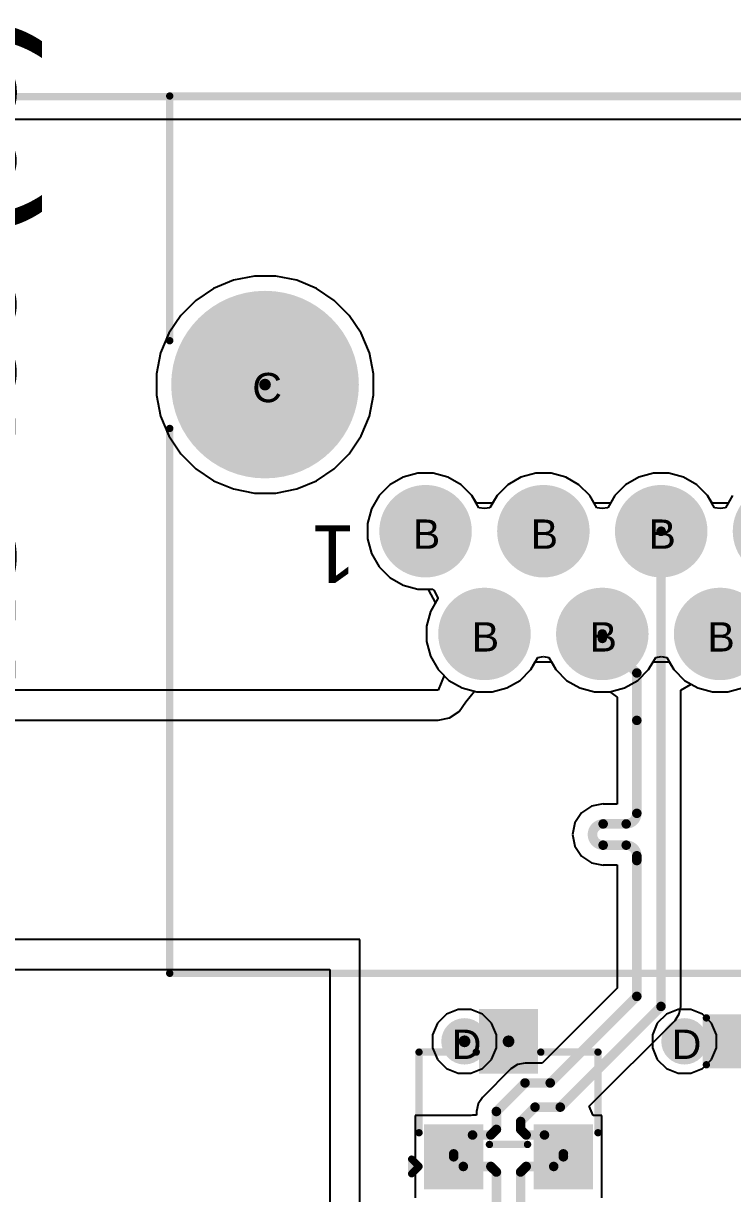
# Model space of a CAD drawing. Header units: inches. Extents: x 0 to 5032, y 0 to 5323.
# Drawn here: x 73.09 to 85.37, y 110.99 to 131.27 of the extents above; entities that cross this region are included whole.
import ezdxf

# ---------------------------------------------------------------- set-up
doc = ezdxf.new("R2010")
doc.units = ezdxf.units.IN
for name, color, linetype in [('Board Outline', 216, 'Continuous'), ('Bottom Layer', 5, 'Continuous'), ('Bottom Solder', 6, 'Continuous'), ('Drill Drawing', 1, 'Continuous'), ('Layer 1', 16, 'Continuous'), ('Layer 2', 76, 'Continuous'), ('Multi-Layer', 9, 'Continuous'), ('Pad Holes', 156, 'Continuous'), ('Top Layer', 1, 'Continuous'), ('Top Overlay', 2, 'Continuous'), ('Top Paste', 8, 'Continuous'), ('Top Solder', 216, 'Continuous'), ('Via Holes', 16, 'Continuous')]:
    doc.layers.add(name, color=color, linetype=linetype)
doc.styles.add('Arial', font='', dxfattribs={"height": 0.2})
doc.styles.add('Arial_Bold', font='', dxfattribs={"height": 0.2})
doc.styles.get('Arial').set_extended_font_data('Arial')
doc.styles.get('Arial_Bold').set_extended_font_data('Arial', bold=True)

# ---------------------------------------------------------------- blocks, each defined once
blk = doc.blocks.new('SOT_23_150')
at = {"layer": 'Top Layer'}
for points in [[(-0.41, 1.46), (0.41, 1.46), (0.41, 0.54), (-0.41, 0.54)], [(-1.36, -0.54), (-0.54, -0.54), (-0.54, -1.46), (-1.36, -1.46)], [(0.54, -0.54), (1.36, -0.54), (1.36, -1.46), (0.54, -1.46)]]:
    blk.add_hatch(color=1, dxfattribs=at).paths.add_polyline_path(points)
at = {"layer": 'Top Paste'}
for points in [[(-0.41, 1.46), (0.41, 1.46), (0.41, 0.54), (-0.41, 0.54)], [(-1.36, -0.54), (-0.54, -0.54), (-0.54, -1.46), (-1.36, -1.46)], [(0.54, -0.54), (1.36, -0.54), (1.36, -1.46), (0.54, -1.46)]]:
    blk.add_hatch(color=8, dxfattribs=at).paths.add_polyline_path(points)
at = {"layer": 'Top Solder'}
for points in [[(-0.512, 1.562), (0.512, 1.562), (0.512, 0.438), (-0.512, 0.438)], [(-1.462, -0.438), (-0.438, -0.438), (-0.438, -1.562), (-1.462, -1.562)], [(0.438, -0.438), (1.462, -0.438), (1.462, -1.562), (0.438, -1.562)]]:
    blk.add_hatch(color=216, dxfattribs=at).paths.add_polyline_path(points)
at = {"layer": 'Top Overlay'}
for points in [[(-1.549, 0.813, 0.127, 0.127, 0), (-0.559, 0.813, 0.127, 0.127, 0)], [(-1.549, -0.584, 0.127, 0.127, 0), (-1.549, 0.813, 0.127, 0.127, 0)], [(0.559, 0.813, 0.127, 0.127, 0), (1.549, 0.813, 0.127, 0.127, 0)], [(1.549, -0.584, 0.127, 0.127, 0), (1.549, 0.813, 0.127, 0.127, 0)], [(-0.33, -0.787, 0.127, 0.127, 0), (0.33, -0.787, 0.127, 0.127, 0)], [(-1.676, -1.295, 0.127, 0.127, 0), (-1.676, -1.041, 0.127, 0.127, 0)], [(-1.676, -1.041, 0.127, 0.127, 0), (-1.549, -1.168, 0.127, 0.127, 0)], [(-1.676, -1.295, 0.127, 0.127, 0), (-1.549, -1.168, 0.127, 0.127, 0)]]:
    blk.add_lwpolyline(points, format="xyseb", dxfattribs=at)
for points in [[(-1.581, 0.813, 0.0635, 0.0635, 1), (-1.518, 0.813, 0.0635, 0.0635, 1)], [(-1.581, 0.813, 0.0635, 0.0635, 1), (-1.518, 0.813, 0.0635, 0.0635, 1)], [(-0.591, 0.813, 0.0635, 0.0635, 1), (-0.527, 0.813, 0.0635, 0.0635, 1)], [(0.527, 0.813, 0.0635, 0.0635, 1), (0.591, 0.813, 0.0635, 0.0635, 1)], [(1.518, 0.813, 0.0635, 0.0635, 1), (1.581, 0.813, 0.0635, 0.0635, 1)], [(1.518, 0.813, 0.0635, 0.0635, 1), (1.581, 0.813, 0.0635, 0.0635, 1)], [(-1.581, -0.584, 0.0635, 0.0635, 1), (-1.518, -0.584, 0.0635, 0.0635, 1)], [(1.518, -0.584, 0.0635, 0.0635, 1), (1.581, -0.584, 0.0635, 0.0635, 1)], [(-0.362, -0.787, 0.0635, 0.0635, 1), (-0.298, -0.787, 0.0635, 0.0635, 1)], [(0.298, -0.787, 0.0635, 0.0635, 1), (0.362, -0.787, 0.0635, 0.0635, 1)], [(-1.708, -1.041, 0.0635, 0.0635, 1), (-1.645, -1.041, 0.0635, 0.0635, 1)], [(-1.708, -1.041, 0.0635, 0.0635, 1), (-1.645, -1.041, 0.0635, 0.0635, 1)], [(-1.581, -1.168, 0.0635, 0.0635, 1), (-1.518, -1.168, 0.0635, 0.0635, 1)], [(-1.581, -1.168, 0.0635, 0.0635, 1), (-1.518, -1.168, 0.0635, 0.0635, 1)], [(-1.708, -1.295, 0.0635, 0.0635, 1), (-1.645, -1.295, 0.0635, 0.0635, 1)], [(-1.708, -1.295, 0.0635, 0.0635, 1), (-1.645, -1.295, 0.0635, 0.0635, 1)]]:
    blk.add_lwpolyline(points, format="xyseb", close=True, dxfattribs=at)
blk = doc.blocks.new('X12ADIWA3DY1027_156')
at = {"layer": 'Bottom Layer'}
h = blk.add_hatch(color=5, dxfattribs=at)
edge = h.paths.add_edge_path()
edge.add_arc((-3.57, 2.16), 0.75, 0, 360)
h = blk.add_hatch(color=5, dxfattribs=at)
edge = h.paths.add_edge_path()
edge.add_arc((-1.53, 2.16), 0.75, 0, 360)
h = blk.add_hatch(color=5, dxfattribs=at)
edge = h.paths.add_edge_path()
edge.add_arc((0.51, 2.16), 0.75, 0, 360)
h = blk.add_hatch(color=5, dxfattribs=at)
edge = h.paths.add_edge_path()
edge.add_arc((2.55, 2.16), 0.75, 0, 360)
h = blk.add_hatch(color=5, dxfattribs=at)
edge = h.paths.add_edge_path()
edge.add_arc((-2.55, 0.38), 0.75, 0, 360)
h = blk.add_hatch(color=5, dxfattribs=at)
edge = h.paths.add_edge_path()
edge.add_arc((-0.51, 0.38), 0.75, 0, 360)
h = blk.add_hatch(color=5, dxfattribs=at)
edge = h.paths.add_edge_path()
edge.add_arc((1.53, 0.38), 0.75, 0, 360)
h = blk.add_hatch(color=5, dxfattribs=at)
edge = h.paths.add_edge_path()
edge.add_arc((3.57, 0.38), 0.75, 0, 360)
at = {"layer": 'Bottom Solder'}
h = blk.add_hatch(color=6, dxfattribs=at)
edge = h.paths.add_edge_path()
edge.add_arc((-3.57, 2.16), 0.801, 0, 360)
h = blk.add_hatch(color=6, dxfattribs=at)
edge = h.paths.add_edge_path()
edge.add_arc((-1.53, 2.16), 0.801, 0, 360)
h = blk.add_hatch(color=6, dxfattribs=at)
edge = h.paths.add_edge_path()
edge.add_arc((0.51, 2.16), 0.801, 0, 360)
h = blk.add_hatch(color=6, dxfattribs=at)
edge = h.paths.add_edge_path()
edge.add_arc((2.55, 2.16), 0.801, 0, 360)
h = blk.add_hatch(color=6, dxfattribs=at)
edge = h.paths.add_edge_path()
edge.add_arc((-2.55, 0.38), 0.801, 0, 360)
h = blk.add_hatch(color=6, dxfattribs=at)
edge = h.paths.add_edge_path()
edge.add_arc((-0.51, 0.38), 0.801, 0, 360)
h = blk.add_hatch(color=6, dxfattribs=at)
edge = h.paths.add_edge_path()
edge.add_arc((1.53, 0.38), 0.801, 0, 360)
h = blk.add_hatch(color=6, dxfattribs=at)
edge = h.paths.add_edge_path()
edge.add_arc((3.57, 0.38), 0.801, 0, 360)
h = blk.add_hatch(color=6, dxfattribs=at)
edge = h.paths.add_edge_path()
edge.add_arc((-6.35, -2.16), 0.102, 0, 360)
h = blk.add_hatch(color=6, dxfattribs=at)
edge = h.paths.add_edge_path()
edge.add_arc((6.35, -2.16), 0.102, 0, 360)
at = {"layer": 'Layer 1'}
h = blk.add_hatch(color=16, dxfattribs=at)
edge = h.paths.add_edge_path()
edge.add_arc((-3.57, 2.16), 0.75, 0, 360)
h = blk.add_hatch(color=16, dxfattribs=at)
edge = h.paths.add_edge_path()
edge.add_arc((-1.53, 2.16), 0.75, 0, 360)
h = blk.add_hatch(color=16, dxfattribs=at)
edge = h.paths.add_edge_path()
edge.add_arc((0.51, 2.16), 0.75, 0, 360)
h = blk.add_hatch(color=16, dxfattribs=at)
edge = h.paths.add_edge_path()
edge.add_arc((2.55, 2.16), 0.75, 0, 360)
h = blk.add_hatch(color=16, dxfattribs=at)
edge = h.paths.add_edge_path()
edge.add_arc((-2.55, 0.38), 0.75, 0, 360)
h = blk.add_hatch(color=16, dxfattribs=at)
edge = h.paths.add_edge_path()
edge.add_arc((-0.51, 0.38), 0.75, 0, 360)
h = blk.add_hatch(color=16, dxfattribs=at)
edge = h.paths.add_edge_path()
edge.add_arc((1.53, 0.38), 0.75, 0, 360)
h = blk.add_hatch(color=16, dxfattribs=at)
edge = h.paths.add_edge_path()
edge.add_arc((3.57, 0.38), 0.75, 0, 360)
at = {"layer": 'Layer 2'}
h = blk.add_hatch(color=76, dxfattribs=at)
edge = h.paths.add_edge_path()
edge.add_arc((-3.57, 2.16), 0.75, 0, 360)
h = blk.add_hatch(color=76, dxfattribs=at)
edge = h.paths.add_edge_path()
edge.add_arc((-1.53, 2.16), 0.75, 0, 360)
h = blk.add_hatch(color=76, dxfattribs=at)
edge = h.paths.add_edge_path()
edge.add_arc((0.51, 2.16), 0.75, 0, 360)
h = blk.add_hatch(color=76, dxfattribs=at)
edge = h.paths.add_edge_path()
edge.add_arc((2.55, 2.16), 0.75, 0, 360)
h = blk.add_hatch(color=76, dxfattribs=at)
edge = h.paths.add_edge_path()
edge.add_arc((-2.55, 0.38), 0.75, 0, 360)
h = blk.add_hatch(color=76, dxfattribs=at)
edge = h.paths.add_edge_path()
edge.add_arc((-0.51, 0.38), 0.75, 0, 360)
h = blk.add_hatch(color=76, dxfattribs=at)
edge = h.paths.add_edge_path()
edge.add_arc((1.53, 0.38), 0.75, 0, 360)
h = blk.add_hatch(color=76, dxfattribs=at)
edge = h.paths.add_edge_path()
edge.add_arc((3.57, 0.38), 0.75, 0, 360)
at = {"layer": 'Multi-Layer'}
h = blk.add_hatch(color=9, dxfattribs=at)
edge = h.paths.add_edge_path()
edge.add_arc((-3.57, 2.16), 0.75, 0, 360)
h = blk.add_hatch(color=9, dxfattribs=at)
edge = h.paths.add_edge_path()
edge.add_arc((-1.53, 2.16), 0.75, 0, 360)
h = blk.add_hatch(color=9, dxfattribs=at)
edge = h.paths.add_edge_path()
edge.add_arc((0.51, 2.16), 0.75, 0, 360)
h = blk.add_hatch(color=9, dxfattribs=at)
edge = h.paths.add_edge_path()
edge.add_arc((2.55, 2.16), 0.75, 0, 360)
h = blk.add_hatch(color=9, dxfattribs=at)
edge = h.paths.add_edge_path()
edge.add_arc((-2.55, 0.38), 0.75, 0, 360)
h = blk.add_hatch(color=9, dxfattribs=at)
edge = h.paths.add_edge_path()
edge.add_arc((-0.51, 0.38), 0.75, 0, 360)
h = blk.add_hatch(color=9, dxfattribs=at)
edge = h.paths.add_edge_path()
edge.add_arc((1.53, 0.38), 0.75, 0, 360)
h = blk.add_hatch(color=9, dxfattribs=at)
edge = h.paths.add_edge_path()
edge.add_arc((3.57, 0.38), 0.75, 0, 360)
at = {"layer": 'Pad Holes'}
h = blk.add_hatch(color=7, dxfattribs=at)
edge = h.paths.add_edge_path()
edge.add_arc((-3.57, 2.16), 0.45, 0, 360)
h = blk.add_hatch(color=7, dxfattribs=at)
edge = h.paths.add_edge_path()
edge.add_arc((-1.53, 2.16), 0.45, 0, 360)
h = blk.add_hatch(color=7, dxfattribs=at)
edge = h.paths.add_edge_path()
edge.add_arc((0.51, 2.16), 0.45, 0, 360)
h = blk.add_hatch(color=7, dxfattribs=at)
edge = h.paths.add_edge_path()
edge.add_arc((2.55, 2.16), 0.45, 0, 360)
h = blk.add_hatch(color=7, dxfattribs=at)
edge = h.paths.add_edge_path()
edge.add_arc((-2.55, 0.38), 0.45, 0, 360)
h = blk.add_hatch(color=7, dxfattribs=at)
edge = h.paths.add_edge_path()
edge.add_arc((-0.51, 0.38), 0.45, 0, 360)
h = blk.add_hatch(color=7, dxfattribs=at)
edge = h.paths.add_edge_path()
edge.add_arc((1.53, 0.38), 0.45, 0, 360)
h = blk.add_hatch(color=7, dxfattribs=at)
edge = h.paths.add_edge_path()
edge.add_arc((3.57, 0.38), 0.45, 0, 360)
h = blk.add_hatch(color=7, dxfattribs=at)
edge = h.paths.add_edge_path()
edge.add_arc((-6.35, -2.16), 1.625, 0, 360)
h = blk.add_hatch(color=7, dxfattribs=at)
edge = h.paths.add_edge_path()
edge.add_arc((6.35, -2.16), 1.625, 0, 360)
at = {"layer": 'Top Layer'}
h = blk.add_hatch(color=1, dxfattribs=at)
edge = h.paths.add_edge_path()
edge.add_arc((-3.57, 2.16), 0.75, 0, 360)
h = blk.add_hatch(color=1, dxfattribs=at)
edge = h.paths.add_edge_path()
edge.add_arc((-1.53, 2.16), 0.75, 0, 360)
h = blk.add_hatch(color=1, dxfattribs=at)
edge = h.paths.add_edge_path()
edge.add_arc((0.51, 2.16), 0.75, 0, 360)
h = blk.add_hatch(color=1, dxfattribs=at)
edge = h.paths.add_edge_path()
edge.add_arc((2.55, 2.16), 0.75, 0, 360)
h = blk.add_hatch(color=1, dxfattribs=at)
edge = h.paths.add_edge_path()
edge.add_arc((-2.55, 0.38), 0.75, 0, 360)
h = blk.add_hatch(color=1, dxfattribs=at)
edge = h.paths.add_edge_path()
edge.add_arc((-0.51, 0.38), 0.75, 0, 360)
h = blk.add_hatch(color=1, dxfattribs=at)
edge = h.paths.add_edge_path()
edge.add_arc((1.53, 0.38), 0.75, 0, 360)
h = blk.add_hatch(color=1, dxfattribs=at)
edge = h.paths.add_edge_path()
edge.add_arc((3.57, 0.38), 0.75, 0, 360)
at = {"layer": 'Top Solder'}
h = blk.add_hatch(color=216, dxfattribs=at)
edge = h.paths.add_edge_path()
edge.add_arc((-3.57, 2.16), 0.801, 0, 360)
h = blk.add_hatch(color=216, dxfattribs=at)
edge = h.paths.add_edge_path()
edge.add_arc((-1.53, 2.16), 0.801, 0, 360)
h = blk.add_hatch(color=216, dxfattribs=at)
edge = h.paths.add_edge_path()
edge.add_arc((0.51, 2.16), 0.801, 0, 360)
h = blk.add_hatch(color=216, dxfattribs=at)
edge = h.paths.add_edge_path()
edge.add_arc((2.55, 2.16), 0.801, 0, 360)
h = blk.add_hatch(color=216, dxfattribs=at)
edge = h.paths.add_edge_path()
edge.add_arc((-2.55, 0.38), 0.801, 0, 360)
h = blk.add_hatch(color=216, dxfattribs=at)
edge = h.paths.add_edge_path()
edge.add_arc((-0.51, 0.38), 0.801, 0, 360)
h = blk.add_hatch(color=216, dxfattribs=at)
edge = h.paths.add_edge_path()
edge.add_arc((1.53, 0.38), 0.801, 0, 360)
h = blk.add_hatch(color=216, dxfattribs=at)
edge = h.paths.add_edge_path()
edge.add_arc((3.57, 0.38), 0.801, 0, 360)
h = blk.add_hatch(color=216, dxfattribs=at)
edge = h.paths.add_edge_path()
edge.add_arc((-6.35, -2.16), 0.102, 0, 360)
h = blk.add_hatch(color=216, dxfattribs=at)
edge = h.paths.add_edge_path()
edge.add_arc((6.35, -2.16), 0.102, 0, 360)
at = {"layer": 'Top Overlay'}
for points in [[(8, 8.04, 0.127, 0.127, 0), (-8, 8.04, 0.127, 0.127, 0)], [(-8.001, 8.04, 0.127, 0.127, 0), (-8.001, -1.402, 0.127, 0.127, 0)], [(8, 8.04, 0.127, 0.127, 0), (8, -1.4, 0.127, 0.127, 0)], [(-8.001, -2.918, 0.127, 0.127, 0), (-8.001, -7.16, 0.127, 0.127, 0)], [(8, -2.92, 0.127, 0.127, 0), (8, -7.16, 0.127, 0.127, 0)], [(8, -7.16, 0.127, 0.127, 0), (-8.001, -7.16, 0.127, 0.127, 0)]]:
    blk.add_lwpolyline(points, format="xyseb", dxfattribs=at)
for points in [[(-8.032, 8.04, 0.0635, 0.0635, 1), (-7.968, 8.04, 0.0635, 0.0635, 1)], [(-8.033, 8.04, 0.0635, 0.0635, 1), (-7.969, 8.04, 0.0635, 0.0635, 1)], [(7.968, 8.04, 0.0635, 0.0635, 1), (8.032, 8.04, 0.0635, 0.0635, 1)], [(7.968, 8.04, 0.0635, 0.0635, 1), (8.032, 8.04, 0.0635, 0.0635, 1)], [(-8.033, -1.402, 0.0635, 0.0635, 1), (-7.969, -1.402, 0.0635, 0.0635, 1)], [(7.968, -1.4, 0.0635, 0.0635, 1), (8.032, -1.4, 0.0635, 0.0635, 1)], [(-8.033, -2.918, 0.0635, 0.0635, 1), (-7.969, -2.918, 0.0635, 0.0635, 1)], [(7.968, -2.92, 0.0635, 0.0635, 1), (8.032, -2.92, 0.0635, 0.0635, 1)], [(-8.033, -7.16, 0.0635, 0.0635, 1), (-7.969, -7.16, 0.0635, 0.0635, 1)], [(-8.033, -7.16, 0.0635, 0.0635, 1), (-7.969, -7.16, 0.0635, 0.0635, 1)], [(7.968, -7.16, 0.0635, 0.0635, 1), (8.032, -7.16, 0.0635, 0.0635, 1)], [(7.968, -7.16, 0.0635, 0.0635, 1), (8.032, -7.16, 0.0635, 0.0635, 1)]]:
    blk.add_lwpolyline(points, format="xyseb", close=True, dxfattribs=at)
at = {"layer": 'Top Overlay', "style": 'Arial'}
blk.add_text('1', height=1, dxfattribs=at).set_placement((4.772, 0.276))
blk = doc.blocks.new('R___0402_172')
at = {"layer": 'Top Layer'}
for points in [[(-0.699, -0.318), (-0.699, 0.318), (-0.241, 0.318), (-0.241, -0.318)], [(0.241, -0.318), (0.241, 0.318), (0.699, 0.318), (0.699, -0.318)]]:
    blk.add_hatch(color=1, dxfattribs=at).paths.add_polyline_path(points)
at = {"layer": 'Top Paste'}
for points in [[(-0.699, -0.318), (-0.699, 0.318), (-0.241, 0.318), (-0.241, -0.318)], [(0.241, -0.318), (0.241, 0.318), (0.699, 0.318), (0.699, -0.318)]]:
    blk.add_hatch(color=8, dxfattribs=at).paths.add_polyline_path(points)
at = {"layer": 'Top Solder'}
for points in [[(-0.754, -0.373), (-0.754, 0.373), (-0.186, 0.373), (-0.186, -0.373)], [(0.186, -0.373), (0.186, 0.373), (0.754, 0.373), (0.754, -0.373)]]:
    blk.add_hatch(color=216, dxfattribs=at).paths.add_polyline_path(points)
at = {"layer": 'Top Overlay'}
for points in [[(-0.787, 0.406, 0.127, 0.127, 0), (0.787, 0.406, 0.127, 0.127, 0)], [(-0.787, -0.406, 0.127, 0.127, 0), (-0.787, 0.406, 0.127, 0.127, 0)], [(0.787, -0.406, 0.127, 0.127, 0), (0.787, 0.406, 0.127, 0.127, 0)], [(-0.787, -0.406, 0.127, 0.127, 0), (0.787, -0.406, 0.127, 0.127, 0)], [(-0.813, -0.432, 0.00323, 0.00323, 0), (0.813, -0.432, 0.00323, 0.00323, 0)]]:
    blk.add_lwpolyline(points, format="xyseb", dxfattribs=at)
for points in [[(-0.819, 0.406, 0.0635, 0.0635, 1), (-0.756, 0.406, 0.0635, 0.0635, 1)], [(-0.819, 0.406, 0.0635, 0.0635, 1), (-0.756, 0.406, 0.0635, 0.0635, 1)], [(0.756, 0.406, 0.0635, 0.0635, 1), (0.819, 0.406, 0.0635, 0.0635, 1)], [(0.756, 0.406, 0.0635, 0.0635, 1), (0.819, 0.406, 0.0635, 0.0635, 1)], [(-0.819, -0.406, 0.0635, 0.0635, 1), (-0.756, -0.406, 0.0635, 0.0635, 1)], [(-0.819, -0.406, 0.0635, 0.0635, 1), (-0.756, -0.406, 0.0635, 0.0635, 1)], [(0.756, -0.406, 0.0635, 0.0635, 1), (0.819, -0.406, 0.0635, 0.0635, 1)], [(0.756, -0.406, 0.0635, 0.0635, 1), (0.819, -0.406, 0.0635, 0.0635, 1)], [(-0.814, -0.432, 0.00161, 0.00161, 1), (-0.812, -0.432, 0.00161, 0.00161, 1)], [(0.812, -0.432, 0.00161, 0.00161, 1), (0.814, -0.432, 0.00161, 0.00161, 1)]]:
    blk.add_lwpolyline(points, format="xyseb", close=True, dxfattribs=at)

msp = doc.modelspace()

# ---------------------------------------------------------------- hatches: boundary and pattern name
at = {"layer": 'Bottom Layer'}
h = msp.add_hatch(color=5, dxfattribs=at)
edge = h.paths.add_edge_path()
edge.add_arc((80.729, 113.631), 0.3, 0, 360)
h = msp.add_hatch(color=5, dxfattribs=at)
edge = h.paths.add_edge_path()
edge.add_arc((84.538, 113.631), 0.3, 0, 360)
at = {"layer": 'Bottom Solder'}
h = msp.add_hatch(color=6, dxfattribs=at)
edge = h.paths.add_edge_path()
edge.add_arc((80.729, 113.631), 0.402, 0, 360)
h = msp.add_hatch(color=6, dxfattribs=at)
edge = h.paths.add_edge_path()
edge.add_arc((84.538, 113.631), 0.402, 0, 360)
at = {"layer": 'Layer 1'}
h = msp.add_hatch(color=16, dxfattribs=at)
edge = h.paths.add_edge_path()
edge.add_arc((80.729, 113.631), 0.3, 0, 360)
h = msp.add_hatch(color=16, dxfattribs=at)
edge = h.paths.add_edge_path()
edge.add_arc((84.538, 113.631), 0.3, 0, 360)
at = {"layer": 'Layer 2'}
h = msp.add_hatch(color=76, dxfattribs=at)
edge = h.paths.add_edge_path()
edge.add_arc((80.729, 113.631), 0.3, 0, 360)
h = msp.add_hatch(color=76, dxfattribs=at)
edge = h.paths.add_edge_path()
edge.add_arc((84.538, 113.631), 0.3, 0, 360)
at = {"layer": 'Top Layer'}
h = msp.add_hatch(color=1, dxfattribs=at)
edge = h.paths.add_edge_path()
edge.add_arc((80.729, 113.631), 0.3, 0, 360)
h = msp.add_hatch(color=1, dxfattribs=at)
edge = h.paths.add_edge_path()
edge.add_arc((84.538, 113.631), 0.3, 0, 360)
at = {"layer": 'Top Solder'}
h = msp.add_hatch(color=216, dxfattribs=at)
edge = h.paths.add_edge_path()
edge.add_arc((80.729, 113.631), 0.402, 0, 360)
h = msp.add_hatch(color=216, dxfattribs=at)
edge = h.paths.add_edge_path()
edge.add_arc((84.538, 113.631), 0.402, 0, 360)
at = {"layer": 'Via Holes'}
h = msp.add_hatch(color=7, dxfattribs=at)
edge = h.paths.add_edge_path()
edge.add_arc((80.729, 113.631), 0.15, 0, 360)
h = msp.add_hatch(color=7, dxfattribs=at)
edge = h.paths.add_edge_path()
edge.add_arc((84.538, 113.631), 0.15, 0, 360)

# ---------------------------------------------------------------- linework, layer by layer
at = {"layer": 'Board Outline'}
msp.add_lwpolyline([(0, 130, 0.127, 0.127, 0), (200, 130, 0.127, 0.127, 0)], format="xyseb", dxfattribs=at)
at = {"layer": 'Bottom Layer'}
for p, q in [((4.474, 129.612), (122.778, 129.612)), ((76.727, 126.817), (76.385, 126.675)), ((77.09, 126.889), (76.727, 126.817)), ((77.46, 126.889), (77.09, 126.889)), ((77.823, 126.817), (77.46, 126.889)), ((78.165, 126.675), (77.823, 126.817)), ((76.385, 126.675), (76.077, 126.469)), ((78.473, 126.469), (78.165, 126.675)), ((76.077, 126.469), (75.815, 126.208)), ((78.734, 126.208), (78.473, 126.469)), ((75.815, 126.208), (75.61, 125.9)), ((78.94, 125.9), (78.734, 126.208)), ((75.61, 125.9), (75.468, 125.558)), ((79.082, 125.558), (78.94, 125.9)), ((75.468, 125.558), (75.396, 125.195)), ((79.154, 125.195), (79.082, 125.558)), ((75.396, 125.195), (75.396, 124.825)), ((79.154, 124.825), (79.154, 125.195)), ((75.396, 124.825), (75.468, 124.462)), ((79.082, 124.462), (79.154, 124.825)), ((75.468, 124.462), (75.61, 124.12)), ((78.94, 124.12), (79.082, 124.462)), ((75.61, 124.12), (75.815, 123.812)), ((78.734, 123.812), (78.94, 124.12)), ((75.815, 123.812), (76.077, 123.55)), ((78.473, 123.55), (78.734, 123.812)), ((76.077, 123.55), (76.385, 123.345)), ((78.165, 123.345), (78.473, 123.55)), ((76.385, 123.345), (76.727, 123.203)), ((77.823, 123.203), (78.165, 123.345)), ((79.667, 123.405), (79.438, 123.273)), ((79.923, 123.474), (79.667, 123.405)), ((80.187, 123.474), (79.923, 123.474)), ((80.442, 123.405), (80.187, 123.474)), ((80.671, 123.273), (80.442, 123.405)), ((81.707, 123.405), (81.478, 123.273)), ((81.963, 123.474), (81.707, 123.405)), ((82.227, 123.474), (81.963, 123.474)), ((82.482, 123.405), (82.227, 123.474)), ((82.711, 123.273), (82.482, 123.405)), ((83.747, 123.405), (83.518, 123.273)), ((84.003, 123.474), (83.747, 123.405)), ((84.267, 123.474), (84.003, 123.474)), ((84.522, 123.405), (84.267, 123.474)), ((84.751, 123.273), (84.522, 123.405)), ((76.727, 123.203), (77.09, 123.131)), ((77.09, 123.131), (77.46, 123.131)), ((77.46, 123.131), (77.823, 123.203)), ((79.252, 123.086), (79.119, 122.857)), ((79.438, 123.273), (79.252, 123.086)), ((80.858, 123.086), (80.671, 123.273)), ((80.98, 122.875), (80.858, 123.086)), ((81.292, 123.086), (81.17, 122.875)), ((81.478, 123.273), (81.292, 123.086)), ((82.898, 123.086), (82.711, 123.273)), ((83.02, 122.875), (82.898, 123.086)), ((83.331, 123.086), (83.21, 122.875)), ((83.518, 123.273), (83.331, 123.086)), ((84.938, 123.086), (84.751, 123.273)), ((85.06, 122.875), (84.938, 123.086)), ((85.371, 123.086), (85.25, 122.875)), ((81.075, 122.861), (80.98, 122.875)), ((81.17, 122.875), (81.075, 122.861)), ((83.115, 122.861), (83.02, 122.875)), ((83.21, 122.875), (83.115, 122.861)), ((85.155, 122.861), (85.06, 122.875)), ((85.25, 122.875), (85.155, 122.861)), ((79.119, 122.857), (79.051, 122.602)), ((79.051, 122.602), (79.051, 122.338)), ((79.051, 122.338), (79.119, 122.082)), ((79.119, 122.082), (79.252, 121.853)), ((79.252, 121.853), (79.438, 121.666)), ((79.438, 121.666), (79.667, 121.534)), ((79.667, 121.534), (79.923, 121.466)), ((79.923, 121.466), (80.18, 121.466)), ((80.18, 121.466), (80.197, 121.446)), ((80.27, 121.304), (80.139, 121.077)), ((80.197, 121.446), (80.267, 121.315)), ((80.267, 121.315), (80.27, 121.304)), ((80.139, 121.077), (80.071, 120.822)), ((80.071, 120.822), (80.071, 120.558)), ((80.071, 120.558), (80.139, 120.302)), ((80.139, 120.302), (80.272, 120.073)), ((81.878, 120.073), (82, 120.284)), ((82, 120.284), (82.095, 120.298)), ((82.095, 120.298), (82.19, 120.284)), ((82.19, 120.284), (82.311, 120.073)), ((83.918, 120.073), (84.04, 120.284)), ((84.04, 120.284), (84.135, 120.298)), ((84.135, 120.298), (84.23, 120.284)), ((84.23, 120.284), (84.351, 120.073)), ((80.272, 120.073), (80.458, 119.886)), ((81.691, 119.886), (81.878, 120.073)), ((82.311, 120.073), (82.498, 119.886)), ((83.731, 119.886), (83.918, 120.073)), ((84.351, 120.073), (84.538, 119.886)), ((80.458, 119.886), (80.687, 119.754)), ((81.462, 119.754), (81.691, 119.886)), ((82.498, 119.886), (82.727, 119.754)), ((83.502, 119.754), (83.731, 119.886)), ((84.538, 119.886), (84.767, 119.754)), ((80.687, 119.754), (80.943, 119.686)), ((80.943, 119.686), (81.207, 119.686)), ((81.207, 119.686), (81.462, 119.754)), ((82.727, 119.754), (82.983, 119.686)), ((82.983, 119.686), (83.247, 119.686)), ((83.247, 119.686), (83.502, 119.754)), ((84.767, 119.754), (85.023, 119.686)), ((85.023, 119.686), (85.287, 119.686)), ((85.287, 119.686), (85.542, 119.754))]:
    msp.add_line(p, q, dxfattribs=at)
at = {"layer": 'Layer 1'}
for p, q in [((0.388, 129.612), (199.612, 129.612)), ((76.727, 126.817), (76.385, 126.675)), ((77.09, 126.889), (76.727, 126.817)), ((77.46, 126.889), (77.09, 126.889)), ((77.823, 126.817), (77.46, 126.889)), ((78.165, 126.675), (77.823, 126.817)), ((76.385, 126.675), (76.077, 126.469)), ((78.473, 126.469), (78.165, 126.675)), ((76.077, 126.469), (75.815, 126.208)), ((78.734, 126.208), (78.473, 126.469)), ((75.815, 126.208), (75.61, 125.9)), ((78.94, 125.9), (78.734, 126.208)), ((75.61, 125.9), (75.468, 125.558)), ((79.082, 125.558), (78.94, 125.9)), ((75.468, 125.558), (75.396, 125.195)), ((79.154, 125.195), (79.082, 125.558)), ((75.396, 125.195), (75.396, 124.825)), ((79.154, 124.825), (79.154, 125.195)), ((75.396, 124.825), (75.468, 124.462)), ((79.082, 124.462), (79.154, 124.825)), ((75.468, 124.462), (75.61, 124.12)), ((78.94, 124.12), (79.082, 124.462)), ((75.61, 124.12), (75.815, 123.812)), ((78.734, 123.812), (78.94, 124.12)), ((75.815, 123.812), (76.077, 123.55)), ((78.473, 123.55), (78.734, 123.812)), ((76.077, 123.55), (76.385, 123.345)), ((78.165, 123.345), (78.473, 123.55)), ((76.385, 123.345), (76.727, 123.203)), ((77.823, 123.203), (78.165, 123.345)), ((79.667, 123.405), (79.438, 123.273)), ((79.923, 123.474), (79.667, 123.405)), ((80.187, 123.474), (79.923, 123.474)), ((80.442, 123.405), (80.187, 123.474)), ((80.671, 123.273), (80.442, 123.405)), ((81.707, 123.405), (81.478, 123.273)), ((81.963, 123.474), (81.707, 123.405)), ((82.227, 123.474), (81.963, 123.474)), ((82.482, 123.405), (82.227, 123.474)), ((82.711, 123.273), (82.482, 123.405)), ((83.747, 123.405), (83.518, 123.273)), ((84.003, 123.474), (83.747, 123.405)), ((84.267, 123.474), (84.003, 123.474)), ((84.522, 123.405), (84.267, 123.474)), ((84.751, 123.273), (84.522, 123.405)), ((76.727, 123.203), (77.09, 123.131)), ((77.09, 123.131), (77.46, 123.131)), ((77.46, 123.131), (77.823, 123.203)), ((79.252, 123.086), (79.119, 122.857)), ((79.438, 123.273), (79.252, 123.086)), ((80.858, 123.086), (80.671, 123.273)), ((80.935, 122.953), (80.858, 123.086)), ((81.292, 123.086), (81.215, 122.953)), ((81.478, 123.273), (81.292, 123.086)), ((82.898, 123.086), (82.711, 123.273)), ((82.975, 122.953), (82.898, 123.086)), ((83.331, 123.086), (83.255, 122.953)), ((83.518, 123.273), (83.331, 123.086)), ((84.938, 123.086), (84.751, 123.273)), ((85.015, 122.953), (84.938, 123.086)), ((85.371, 123.086), (85.295, 122.953)), ((81.215, 122.953), (80.935, 122.953)), ((83.255, 122.953), (82.975, 122.953)), ((85.295, 122.953), (85.015, 122.953)), ((79.119, 122.857), (79.051, 122.602)), ((79.051, 122.602), (79.051, 122.338)), ((79.051, 122.338), (79.119, 122.082)), ((79.119, 122.082), (79.252, 121.853)), ((79.252, 121.853), (79.438, 121.666)), ((79.438, 121.666), (79.667, 121.534)), ((79.667, 121.534), (79.923, 121.466)), ((79.923, 121.466), (80.084, 121.466)), ((80.084, 121.466), (80.103, 121.449)), ((80.103, 121.449), (80.222, 121.235)), ((80.139, 121.077), (80.071, 120.822)), ((80.224, 121.224), (80.139, 121.077)), ((80.222, 121.235), (80.224, 121.224)), ((80.071, 120.822), (80.071, 120.558)), ((80.071, 120.558), (80.139, 120.302)), ((80.139, 120.302), (80.272, 120.073)), ((80.272, 120.073), (80.378, 119.967)), ((81.691, 119.886), (81.878, 120.073)), ((81.878, 120.073), (81.955, 120.207)), ((81.955, 120.207), (82.235, 120.207)), ((82.235, 120.207), (82.311, 120.073)), ((82.311, 120.073), (82.498, 119.886)), ((83.731, 119.886), (83.918, 120.073)), ((83.918, 120.073), (83.995, 120.207)), ((83.995, 120.207), (84.275, 120.207)), ((84.275, 120.207), (84.351, 120.073)), ((84.351, 120.073), (84.538, 119.886)), ((80.378, 119.967), (80.273, 119.713)), ((81.462, 119.754), (81.691, 119.886)), ((82.498, 119.886), (82.727, 119.754)), ((83.502, 119.754), (83.731, 119.886)), ((84.538, 119.886), (84.767, 119.754)), ((80.273, 119.713), (9.652, 119.713)), ((80.751, 119.515), (80.901, 119.697)), ((80.901, 119.697), (80.943, 119.686)), ((80.943, 119.686), (81.207, 119.686)), ((81.207, 119.686), (81.462, 119.754)), ((82.727, 119.754), (82.983, 119.686)), ((82.983, 119.686), (83.247, 119.686)), ((83.247, 119.686), (83.502, 119.754)), ((84.767, 119.754), (85.023, 119.686)), ((85.023, 119.686), (85.287, 119.686)), ((85.287, 119.686), (85.542, 119.754)), ((80.639, 119.347), (80.751, 119.515)), ((80.273, 119.195), (80.471, 119.234)), ((80.471, 119.234), (80.639, 119.347)), ((10.17, 119.195), (80.273, 119.195))]:
    msp.add_line(p, q, dxfattribs=at)
at = {"layer": 'Layer 2'}
for p, q in [((5.913, 129.612), (122.778, 129.612)), ((76.727, 126.817), (76.385, 126.675)), ((77.09, 126.889), (76.727, 126.817)), ((77.46, 126.889), (77.09, 126.889)), ((77.823, 126.817), (77.46, 126.889)), ((78.165, 126.675), (77.823, 126.817)), ((76.385, 126.675), (76.077, 126.469)), ((78.473, 126.469), (78.165, 126.675)), ((76.077, 126.469), (75.815, 126.208)), ((78.734, 126.208), (78.473, 126.469)), ((75.815, 126.208), (75.61, 125.9)), ((78.94, 125.9), (78.734, 126.208)), ((75.61, 125.9), (75.468, 125.558)), ((79.082, 125.558), (78.94, 125.9)), ((75.468, 125.558), (75.396, 125.195)), ((79.154, 125.195), (79.082, 125.558)), ((75.396, 125.195), (75.396, 124.825)), ((79.154, 124.825), (79.154, 125.195)), ((75.396, 124.825), (75.468, 124.462)), ((79.082, 124.462), (79.154, 124.825)), ((75.468, 124.462), (75.61, 124.12)), ((78.94, 124.12), (79.082, 124.462)), ((75.61, 124.12), (75.815, 123.812)), ((78.734, 123.812), (78.94, 124.12)), ((75.815, 123.812), (76.077, 123.55)), ((78.473, 123.55), (78.734, 123.812)), ((76.077, 123.55), (76.385, 123.345)), ((78.165, 123.345), (78.473, 123.55)), ((76.385, 123.345), (76.727, 123.203)), ((77.823, 123.203), (78.165, 123.345)), ((79.667, 123.405), (79.438, 123.273)), ((79.923, 123.474), (79.667, 123.405)), ((80.187, 123.474), (79.923, 123.474)), ((80.442, 123.405), (80.187, 123.474)), ((80.671, 123.273), (80.442, 123.405)), ((81.707, 123.405), (81.478, 123.273)), ((81.963, 123.474), (81.707, 123.405)), ((82.227, 123.474), (81.963, 123.474)), ((82.482, 123.405), (82.227, 123.474)), ((82.711, 123.273), (82.482, 123.405)), ((83.747, 123.405), (83.518, 123.273)), ((84.003, 123.474), (83.747, 123.405)), ((84.267, 123.474), (84.003, 123.474)), ((84.522, 123.405), (84.267, 123.474)), ((84.751, 123.273), (84.522, 123.405)), ((76.727, 123.203), (77.09, 123.131)), ((77.09, 123.131), (77.46, 123.131)), ((77.46, 123.131), (77.823, 123.203)), ((79.252, 123.086), (79.119, 122.857)), ((79.438, 123.273), (79.252, 123.086)), ((80.858, 123.086), (80.671, 123.273)), ((80.935, 122.953), (80.858, 123.086)), ((81.292, 123.086), (81.215, 122.953)), ((81.478, 123.273), (81.292, 123.086)), ((82.898, 123.086), (82.711, 123.273)), ((82.975, 122.953), (82.898, 123.086)), ((83.331, 123.086), (83.255, 122.953)), ((83.518, 123.273), (83.331, 123.086)), ((84.938, 123.086), (84.751, 123.273)), ((85.015, 122.953), (84.938, 123.086)), ((85.371, 123.086), (85.295, 122.953)), ((81.215, 122.953), (80.935, 122.953)), ((83.255, 122.953), (82.975, 122.953)), ((85.295, 122.953), (85.015, 122.953)), ((79.119, 122.857), (79.051, 122.602)), ((79.051, 122.602), (79.051, 122.338)), ((79.051, 122.338), (79.119, 122.082)), ((79.119, 122.082), (79.252, 121.853)), ((79.252, 121.853), (79.438, 121.666)), ((79.438, 121.666), (79.667, 121.534)), ((79.667, 121.534), (79.923, 121.466)), ((79.923, 121.466), (80.084, 121.466)), ((80.084, 121.466), (80.103, 121.449)), ((80.103, 121.449), (80.222, 121.235)), ((80.139, 121.077), (80.071, 120.822)), ((80.224, 121.224), (80.139, 121.077)), ((80.222, 121.235), (80.224, 121.224)), ((80.071, 120.822), (80.071, 120.558)), ((80.071, 120.558), (80.139, 120.302)), ((80.139, 120.302), (80.272, 120.073)), ((80.272, 120.073), (80.458, 119.886)), ((81.691, 119.886), (81.878, 120.073)), ((81.878, 120.073), (81.955, 120.207)), ((81.955, 120.207), (82.235, 120.207)), ((82.235, 120.207), (82.311, 120.073)), ((82.311, 120.073), (82.498, 119.886)), ((83.731, 119.886), (83.918, 120.073)), ((83.918, 120.073), (83.995, 120.207)), ((83.995, 120.207), (84.275, 120.207)), ((84.275, 120.207), (84.351, 120.073)), ((84.351, 120.073), (84.538, 119.886)), ((80.458, 119.886), (80.687, 119.754)), ((81.462, 119.754), (81.691, 119.886)), ((82.498, 119.886), (82.727, 119.754)), ((83.502, 119.754), (83.731, 119.886)), ((84.538, 119.886), (84.767, 119.754)), ((80.687, 119.754), (80.943, 119.686)), ((80.943, 119.686), (81.207, 119.686)), ((81.207, 119.686), (81.462, 119.754)), ((82.727, 119.754), (82.983, 119.686)), ((82.983, 119.686), (83.247, 119.686)), ((83.247, 119.686), (83.502, 119.754)), ((84.767, 119.754), (85.023, 119.686)), ((85.023, 119.686), (85.287, 119.686)), ((85.287, 119.686), (85.542, 119.754)), ((78.918, 115.395), (22.454, 115.395)), ((78.918, 110.063), (78.918, 115.395)), ((22.972, 114.877), (78.4, 114.877)), ((78.4, 114.877), (78.4, 110.063)), ((80.619, 114.185), (80.415, 114.1)), ((80.84, 114.185), (80.619, 114.185)), ((81.043, 114.1), (80.84, 114.185)), ((84.428, 114.185), (84.224, 114.1)), ((84.648, 114.185), (84.428, 114.185)), ((84.852, 114.1), (84.648, 114.185)), ((80.415, 114.1), (80.26, 113.944)), ((81.199, 113.944), (81.043, 114.1)), ((84.224, 114.1), (84.068, 113.944)), ((85.007, 113.944), (84.852, 114.1)), ((80.26, 113.944), (80.175, 113.741)), ((81.283, 113.741), (81.199, 113.944)), ((84.068, 113.944), (83.984, 113.741)), ((85.092, 113.741), (85.007, 113.944)), ((80.175, 113.741), (80.175, 113.52)), ((81.283, 113.52), (81.283, 113.741)), ((83.984, 113.741), (83.984, 113.52)), ((85.092, 113.52), (85.092, 113.741)), ((80.175, 113.52), (80.26, 113.317)), ((81.199, 113.317), (81.283, 113.52)), ((83.984, 113.52), (84.068, 113.317)), ((85.007, 113.317), (85.092, 113.52)), ((80.26, 113.317), (80.415, 113.161)), ((80.415, 113.161), (80.619, 113.077)), ((80.84, 113.077), (81.043, 113.161)), ((81.043, 113.161), (81.199, 113.317)), ((84.068, 113.317), (84.224, 113.161)), ((84.224, 113.161), (84.428, 113.077)), ((84.648, 113.077), (84.852, 113.161)), ((84.852, 113.161), (85.007, 113.317)), ((80.619, 113.077), (80.84, 113.077)), ((84.428, 113.077), (84.648, 113.077))]:
    msp.add_line(p, q, dxfattribs=at)
at = {"layer": 'Top Layer'}
for p, q in [((5.765, 129.612), (122.77, 129.612)), ((76.727, 126.817), (76.385, 126.675)), ((77.09, 126.889), (76.727, 126.817)), ((77.46, 126.889), (77.09, 126.889)), ((77.823, 126.817), (77.46, 126.889)), ((78.165, 126.675), (77.823, 126.817)), ((76.385, 126.675), (76.077, 126.469)), ((78.473, 126.469), (78.165, 126.675)), ((76.077, 126.469), (75.815, 126.208)), ((78.734, 126.208), (78.473, 126.469)), ((75.815, 126.208), (75.61, 125.9)), ((78.94, 125.9), (78.734, 126.208)), ((75.61, 125.9), (75.468, 125.558)), ((79.082, 125.558), (78.94, 125.9)), ((75.468, 125.558), (75.396, 125.195)), ((79.154, 125.195), (79.082, 125.558)), ((75.396, 125.195), (75.396, 124.825)), ((79.154, 124.825), (79.154, 125.195)), ((75.396, 124.825), (75.468, 124.462)), ((79.082, 124.462), (79.154, 124.825)), ((75.468, 124.462), (75.61, 124.12)), ((78.94, 124.12), (79.082, 124.462)), ((75.61, 124.12), (75.815, 123.812)), ((78.734, 123.812), (78.94, 124.12)), ((75.815, 123.812), (76.077, 123.55)), ((78.473, 123.55), (78.734, 123.812)), ((76.077, 123.55), (76.385, 123.345)), ((78.165, 123.345), (78.473, 123.55)), ((76.385, 123.345), (76.727, 123.203)), ((77.823, 123.203), (78.165, 123.345)), ((79.667, 123.405), (79.438, 123.273)), ((79.923, 123.474), (79.667, 123.405)), ((80.187, 123.474), (79.923, 123.474)), ((80.442, 123.405), (80.187, 123.474)), ((80.671, 123.273), (80.442, 123.405)), ((81.707, 123.405), (81.478, 123.273)), ((81.963, 123.474), (81.707, 123.405)), ((82.227, 123.474), (81.963, 123.474)), ((82.482, 123.405), (82.227, 123.474)), ((82.711, 123.273), (82.482, 123.405)), ((83.747, 123.405), (83.518, 123.273)), ((84.003, 123.474), (83.747, 123.405)), ((84.267, 123.474), (84.003, 123.474)), ((84.522, 123.405), (84.267, 123.474)), ((84.751, 123.273), (84.522, 123.405)), ((76.727, 123.203), (77.09, 123.131)), ((77.09, 123.131), (77.46, 123.131)), ((77.46, 123.131), (77.823, 123.203)), ((79.252, 123.086), (79.119, 122.857)), ((79.438, 123.273), (79.252, 123.086)), ((80.858, 123.086), (80.671, 123.273)), ((80.98, 122.875), (80.858, 123.086)), ((81.292, 123.086), (81.17, 122.875)), ((81.478, 123.273), (81.292, 123.086)), ((82.898, 123.086), (82.711, 123.273)), ((83.02, 122.875), (82.898, 123.086)), ((83.331, 123.086), (83.21, 122.875)), ((83.518, 123.273), (83.331, 123.086)), ((84.938, 123.086), (84.751, 123.273)), ((85.06, 122.875), (84.938, 123.086)), ((85.371, 123.086), (85.25, 122.875)), ((81.075, 122.861), (80.98, 122.875)), ((81.17, 122.875), (81.075, 122.861)), ((83.115, 122.861), (83.02, 122.875)), ((83.21, 122.875), (83.115, 122.861)), ((85.155, 122.861), (85.06, 122.875)), ((85.25, 122.875), (85.155, 122.861)), ((79.119, 122.857), (79.051, 122.602)), ((79.051, 122.602), (79.051, 122.338)), ((79.051, 122.338), (79.119, 122.082)), ((79.119, 122.082), (79.252, 121.853)), ((79.252, 121.853), (79.438, 121.666)), ((79.438, 121.666), (79.667, 121.534)), ((79.667, 121.534), (79.923, 121.466)), ((79.923, 121.466), (80.18, 121.466)), ((80.18, 121.466), (80.197, 121.446)), ((80.27, 121.304), (80.139, 121.077)), ((80.197, 121.446), (80.267, 121.315)), ((80.267, 121.315), (80.27, 121.304)), ((80.139, 121.077), (80.071, 120.822)), ((80.071, 120.822), (80.071, 120.558)), ((80.071, 120.558), (80.139, 120.302)), ((80.139, 120.302), (80.272, 120.073)), ((81.878, 120.073), (82, 120.284)), ((82, 120.284), (82.095, 120.298)), ((82.095, 120.298), (82.19, 120.284)), ((82.19, 120.284), (82.311, 120.073)), ((80.272, 120.073), (80.458, 119.886)), ((81.691, 119.886), (81.878, 120.073)), ((82.311, 120.073), (82.498, 119.886)), ((80.458, 119.886), (80.687, 119.754)), ((81.462, 119.754), (81.691, 119.886)), ((82.498, 119.886), (82.727, 119.754)), ((80.687, 119.754), (80.943, 119.686)), ((80.943, 119.686), (81.207, 119.686)), ((81.207, 119.686), (81.462, 119.754)), ((82.727, 119.754), (82.983, 119.686)), ((82.983, 119.686), (83.247, 119.686)), ((83.247, 119.686), (83.37, 119.592)), ((84.475, 119.718), (84.653, 119.82)), ((84.475, 114.236), (84.475, 119.718)), ((84.653, 119.82), (84.767, 119.754)), ((84.767, 119.754), (85.023, 119.686)), ((85.023, 119.686), (85.287, 119.686)), ((85.287, 119.686), (85.542, 119.754)), ((83.37, 119.592), (83.37, 119.192)), ((83.37, 119.192), (83.37, 117.741)), ((82.926, 117.705), (82.754, 117.59)), ((83.129, 117.745), (82.926, 117.705)), ((83.129, 117.741), (83.129, 117.745)), ((83.37, 117.741), (83.129, 117.741)), ((82.639, 117.417), (82.599, 117.214)), ((82.754, 117.59), (82.639, 117.417)), ((82.599, 117.214), (82.639, 117.011)), ((82.639, 117.011), (82.754, 116.839)), ((82.754, 116.839), (82.926, 116.724)), ((82.926, 116.724), (83.129, 116.683)), ((83.129, 116.683), (83.129, 116.687)), ((83.129, 116.687), (83.37, 116.687)), ((83.37, 116.687), (83.37, 114.552)), ((83.37, 114.552), (82.072, 113.253)), ((84.449, 114.105), (84.475, 114.236)), ((82.89, 112.509), (84.375, 113.993)), ((84.375, 113.993), (84.449, 114.105)), ((81.534, 113.153), (81.039, 112.658)), ((81.646, 113.227), (81.534, 113.153)), ((81.777, 113.253), (81.646, 113.227)), ((82.072, 113.253), (81.777, 113.253)), ((80.965, 112.546), (80.939, 112.415)), ((81.039, 112.658), (80.965, 112.546)), ((80.836, 112.345), (79.877, 112.345)), ((79.877, 112.345), (79.877, 110.917)), ((80.869, 112.351), (80.836, 112.345)), ((80.939, 112.351), (80.869, 112.351)), ((80.939, 112.415), (80.939, 112.351)), ((82.958, 112.345), (82.89, 112.509)), ((83.105, 112.345), (82.958, 112.345)), ((83.105, 110.917), (83.105, 112.345))]:
    msp.add_line(p, q, dxfattribs=at)
for points in [[(84.132, 122.467, 0.165, 0.165, 0), (84.135, 122.47, 0.165, 0.165, 0)], [(84.132, 114.236, 0.165, 0.165, 0), (84.132, 122.467, 0.165, 0.165, 0)], [(83.115, 120.612, 0.165, 0.165, 0), (83.115, 120.69, 0.165, 0.165, 0)], [(83.115, 120.612, 0.165, 0.165, 0), (83.713, 120.014, 0.165, 0.165, 0)], [(83.713, 119.192, 0.165, 0.165, 0), (83.713, 120.014, 0.165, 0.165, 0)], [(83.713, 117.582, 0.165, 0.165, 0), (83.713, 119.192, 0.165, 0.165, 0)], [(83.713, 117.582, 0.165, 0.165, -0.414214), (83.529, 117.398, 0.165, 0.165, 0)], [(83.129, 117.03, 0.165, 0.165, -1), (83.129, 117.398, 0.165, 0.165, 0)], [(83.129, 117.398, 0.165, 0.165, 0), (83.529, 117.398, 0.165, 0.165, 0)], [(83.129, 117.03, 0.165, 0.165, 0), (83.529, 117.03, 0.165, 0.165, 0)], [(83.529, 117.03, 0.165, 0.165, -0.414214), (83.713, 116.846, 0.165, 0.165, 0)], [(83.713, 116.763, 0.165, 0.165, 0), (83.713, 116.846, 0.165, 0.165, 0)], [(83.713, 114.41, 0.165, 0.165, 0), (83.713, 116.763, 0.165, 0.165, 0)], [(82.214, 112.91, 0.165, 0.165, 0), (83.713, 114.41, 0.165, 0.165, 0)], [(82.387, 112.491, 0.165, 0.165, 0), (84.132, 114.236, 0.165, 0.165, 0)], [(80.729, 113.631, 0.203, 0.203, 0), (81.491, 113.631, 0.203, 0.203, 0)], [(81.282, 112.415, 0.165, 0.165, 0), (81.777, 112.91, 0.165, 0.165, 0)], [(81.777, 112.91, 0.165, 0.165, 0), (82.214, 112.91, 0.165, 0.165, 0)], [(81.701, 112.242, 0.165, 0.165, 0), (81.95, 112.491, 0.165, 0.165, 0)], [(81.95, 112.491, 0.165, 0.165, 0), (82.387, 112.491, 0.165, 0.165, 0)], [(81.282, 112.105, 0.165, 0.165, 0), (81.282, 112.415, 0.165, 0.165, 0)], [(81.185, 112.008, 0.165, 0.165, 0), (81.282, 112.105, 0.165, 0.165, 0)], [(81.701, 112.105, 0.165, 0.165, 0), (81.701, 112.242, 0.165, 0.165, 0)], [(81.701, 112.105, 0.165, 0.165, 0), (81.798, 112.008, 0.165, 0.165, 0)], [(80.541, 111.681, 0.165, 0.165, 0), (80.869, 112.008, 0.165, 0.165, 0)], [(80.869, 112.008, 0.165, 0.165, 0), (81.185, 112.008, 0.165, 0.165, 0)], [(81.798, 112.008, 0.165, 0.165, 0), (82.114, 112.008, 0.165, 0.165, 0)], [(82.114, 112.008, 0.165, 0.165, 0), (82.441, 111.681, 0.165, 0.165, 0)], [(80.541, 111.631, 0.165, 0.165, 0), (80.541, 111.681, 0.165, 0.165, 0)], [(82.441, 111.631, 0.165, 0.165, 0), (82.441, 111.681, 0.165, 0.165, 0)], [(80.541, 111.631, 0.165, 0.165, 0), (80.708, 111.463, 0.165, 0.165, 0)], [(80.708, 111.463, 0.165, 0.165, 0), (81.185, 111.463, 0.165, 0.165, 0)], [(81.185, 111.463, 0.165, 0.165, 0), (81.282, 111.367, 0.165, 0.165, 0)], [(81.701, 111.367, 0.165, 0.165, 0), (81.798, 111.463, 0.165, 0.165, 0)], [(81.798, 111.463, 0.165, 0.165, 0), (82.274, 111.463, 0.165, 0.165, 0)], [(82.274, 111.463, 0.165, 0.165, 0), (82.441, 111.631, 0.165, 0.165, 0)], [(81.282, 108.952, 0.165, 0.165, 0), (81.282, 111.367, 0.165, 0.165, 0)], [(81.701, 108.952, 0.165, 0.165, 0), (81.701, 111.367, 0.165, 0.165, 0)]]:
    msp.add_lwpolyline(points, format="xyseb", dxfattribs=at)
for points in [[(84.091, 122.467, 0.0825, 0.0825, 1), (84.173, 122.467, 0.0825, 0.0825, 1)], [(84.091, 122.467, 0.0825, 0.0825, 1), (84.173, 122.467, 0.0825, 0.0825, 1)], [(84.094, 122.47, 0.0825, 0.0825, 1), (84.176, 122.47, 0.0825, 0.0825, 1)], [(83.074, 120.69, 0.0825, 0.0825, 1), (83.156, 120.69, 0.0825, 0.0825, 1)], [(83.074, 120.612, 0.0825, 0.0825, 1), (83.156, 120.612, 0.0825, 0.0825, 1)], [(83.074, 120.612, 0.0825, 0.0825, 1), (83.156, 120.612, 0.0825, 0.0825, 1)], [(83.672, 120.014, 0.0825, 0.0825, 1), (83.754, 120.014, 0.0825, 0.0825, 1)], [(83.672, 120.014, 0.0825, 0.0825, 1), (83.754, 120.014, 0.0825, 0.0825, 1)], [(83.672, 119.192, 0.0825, 0.0825, 1), (83.754, 119.192, 0.0825, 0.0825, 1)], [(83.672, 119.192, 0.0825, 0.0825, 1), (83.754, 119.192, 0.0825, 0.0825, 1)], [(83.672, 117.582, 0.0825, 0.0825, 1), (83.754, 117.582, 0.0825, 0.0825, 1)], [(83.672, 117.582, 0.0825, 0.0825, 1), (83.754, 117.582, 0.0825, 0.0825, 1)], [(83.088, 117.398, 0.0825, 0.0825, 1), (83.171, 117.398, 0.0825, 0.0825, 1)], [(83.088, 117.398, 0.0825, 0.0825, 1), (83.171, 117.398, 0.0825, 0.0825, 1)], [(83.488, 117.398, 0.0825, 0.0825, 1), (83.57, 117.398, 0.0825, 0.0825, 1)], [(83.488, 117.398, 0.0825, 0.0825, 1), (83.57, 117.398, 0.0825, 0.0825, 1)], [(83.088, 117.03, 0.0825, 0.0825, 1), (83.171, 117.03, 0.0825, 0.0825, 1)], [(83.088, 117.03, 0.0825, 0.0825, 1), (83.171, 117.03, 0.0825, 0.0825, 1)], [(83.488, 117.03, 0.0825, 0.0825, 1), (83.57, 117.03, 0.0825, 0.0825, 1)], [(83.488, 117.03, 0.0825, 0.0825, 1), (83.57, 117.03, 0.0825, 0.0825, 1)], [(83.672, 116.846, 0.0825, 0.0825, 1), (83.754, 116.846, 0.0825, 0.0825, 1)], [(83.672, 116.846, 0.0825, 0.0825, 1), (83.754, 116.846, 0.0825, 0.0825, 1)], [(83.672, 116.763, 0.0825, 0.0825, 1), (83.754, 116.763, 0.0825, 0.0825, 1)], [(83.672, 116.763, 0.0825, 0.0825, 1), (83.754, 116.763, 0.0825, 0.0825, 1)], [(83.672, 114.41, 0.0825, 0.0825, 1), (83.754, 114.41, 0.0825, 0.0825, 1)], [(83.672, 114.41, 0.0825, 0.0825, 1), (83.754, 114.41, 0.0825, 0.0825, 1)], [(84.091, 114.236, 0.0825, 0.0825, 1), (84.173, 114.236, 0.0825, 0.0825, 1)], [(84.091, 114.236, 0.0825, 0.0825, 1), (84.173, 114.236, 0.0825, 0.0825, 1)], [(80.679, 113.631, 0.102, 0.102, 1), (80.78, 113.631, 0.102, 0.102, 1)], [(81.441, 113.631, 0.102, 0.102, 1), (81.542, 113.631, 0.102, 0.102, 1)], [(81.736, 112.91, 0.0825, 0.0825, 1), (81.818, 112.91, 0.0825, 0.0825, 1)], [(81.736, 112.91, 0.0825, 0.0825, 1), (81.818, 112.91, 0.0825, 0.0825, 1)], [(82.172, 112.91, 0.0825, 0.0825, 1), (82.255, 112.91, 0.0825, 0.0825, 1)], [(82.172, 112.91, 0.0825, 0.0825, 1), (82.255, 112.91, 0.0825, 0.0825, 1)], [(81.909, 112.491, 0.0825, 0.0825, 1), (81.992, 112.491, 0.0825, 0.0825, 1)], [(81.909, 112.491, 0.0825, 0.0825, 1), (81.992, 112.491, 0.0825, 0.0825, 1)], [(82.346, 112.491, 0.0825, 0.0825, 1), (82.429, 112.491, 0.0825, 0.0825, 1)], [(82.346, 112.491, 0.0825, 0.0825, 1), (82.429, 112.491, 0.0825, 0.0825, 1)], [(81.24, 112.415, 0.0825, 0.0825, 1), (81.323, 112.415, 0.0825, 0.0825, 1)], [(81.24, 112.415, 0.0825, 0.0825, 1), (81.323, 112.415, 0.0825, 0.0825, 1)], [(81.24, 112.105, 0.0825, 0.0825, 1), (81.323, 112.105, 0.0825, 0.0825, 1)], [(81.24, 112.105, 0.0825, 0.0825, 1), (81.323, 112.105, 0.0825, 0.0825, 1)], [(81.66, 112.242, 0.0825, 0.0825, 1), (81.742, 112.242, 0.0825, 0.0825, 1)], [(81.66, 112.242, 0.0825, 0.0825, 1), (81.742, 112.242, 0.0825, 0.0825, 1)], [(81.66, 112.105, 0.0825, 0.0825, 1), (81.742, 112.105, 0.0825, 0.0825, 1)], [(81.66, 112.105, 0.0825, 0.0825, 1), (81.742, 112.105, 0.0825, 0.0825, 1)], [(80.827, 112.008, 0.0825, 0.0825, 1), (80.91, 112.008, 0.0825, 0.0825, 1)], [(80.827, 112.008, 0.0825, 0.0825, 1), (80.91, 112.008, 0.0825, 0.0825, 1)], [(81.144, 112.008, 0.0825, 0.0825, 1), (81.226, 112.008, 0.0825, 0.0825, 1)], [(81.144, 112.008, 0.0825, 0.0825, 1), (81.226, 112.008, 0.0825, 0.0825, 1)], [(81.756, 112.008, 0.0825, 0.0825, 1), (81.839, 112.008, 0.0825, 0.0825, 1)], [(81.756, 112.008, 0.0825, 0.0825, 1), (81.839, 112.008, 0.0825, 0.0825, 1)], [(82.073, 112.008, 0.0825, 0.0825, 1), (82.155, 112.008, 0.0825, 0.0825, 1)], [(82.073, 112.008, 0.0825, 0.0825, 1), (82.155, 112.008, 0.0825, 0.0825, 1)], [(80.5, 111.681, 0.0825, 0.0825, 1), (80.583, 111.681, 0.0825, 0.0825, 1)], [(80.5, 111.681, 0.0825, 0.0825, 1), (80.583, 111.681, 0.0825, 0.0825, 1)], [(82.4, 111.681, 0.0825, 0.0825, 1), (82.483, 111.681, 0.0825, 0.0825, 1)], [(82.4, 111.681, 0.0825, 0.0825, 1), (82.483, 111.681, 0.0825, 0.0825, 1)], [(80.5, 111.631, 0.0825, 0.0825, 1), (80.583, 111.631, 0.0825, 0.0825, 1)], [(80.5, 111.631, 0.0825, 0.0825, 1), (80.583, 111.631, 0.0825, 0.0825, 1)], [(80.667, 111.463, 0.0825, 0.0825, 1), (80.75, 111.463, 0.0825, 0.0825, 1)], [(80.667, 111.463, 0.0825, 0.0825, 1), (80.75, 111.463, 0.0825, 0.0825, 1)], [(81.144, 111.463, 0.0825, 0.0825, 1), (81.226, 111.463, 0.0825, 0.0825, 1)], [(81.144, 111.463, 0.0825, 0.0825, 1), (81.226, 111.463, 0.0825, 0.0825, 1)], [(81.756, 111.463, 0.0825, 0.0825, 1), (81.839, 111.463, 0.0825, 0.0825, 1)], [(81.756, 111.463, 0.0825, 0.0825, 1), (81.839, 111.463, 0.0825, 0.0825, 1)], [(82.233, 111.463, 0.0825, 0.0825, 1), (82.315, 111.463, 0.0825, 0.0825, 1)], [(82.233, 111.463, 0.0825, 0.0825, 1), (82.315, 111.463, 0.0825, 0.0825, 1)], [(82.4, 111.631, 0.0825, 0.0825, 1), (82.483, 111.631, 0.0825, 0.0825, 1)], [(82.4, 111.631, 0.0825, 0.0825, 1), (82.483, 111.631, 0.0825, 0.0825, 1)], [(81.24, 111.367, 0.0825, 0.0825, 1), (81.323, 111.367, 0.0825, 0.0825, 1)], [(81.24, 111.367, 0.0825, 0.0825, 1), (81.323, 111.367, 0.0825, 0.0825, 1)], [(81.66, 111.367, 0.0825, 0.0825, 1), (81.742, 111.367, 0.0825, 0.0825, 1)], [(81.66, 111.367, 0.0825, 0.0825, 1), (81.742, 111.367, 0.0825, 0.0825, 1)]]:
    msp.add_lwpolyline(points, format="xyseb", close=True, dxfattribs=at)

# ---------------------------------------------------------------- block references
at = {"rotation": 180}
msp.add_blockref('X12ADIWA3DY1027_156', (83.625, 122.85), dxfattribs=at)
for name, p in [('SOT_23_150', (81.491, 112.631)), ('R___0402_172', (85.705, 113.631))]:
    msp.add_blockref(name, p)

# ---------------------------------------------------------------- texts
at = {"layer": 'Drill Drawing', "style": 'Arial'}
for s, p in [('C', (77.055, 124.705)), ('B', (79.835, 122.165)), ('B', (81.875, 122.165)), ('B', (83.915, 122.165)), ('B', (80.855, 120.385)), ('B', (82.895, 120.385)), ('B', (84.935, 120.385)), ('D', (80.509, 113.326)), ('D', (84.318, 113.326))]:
    msp.add_text(s, height=0.508, dxfattribs=at).set_placement(p)
at = {"layer": 'Top Overlay', "style": 'Arial_Bold'}
msp.add_text('RS-485 (03)', height=1.524, rotation=90, dxfattribs=at).set_placement((72.954, 119.78))

doc.saveas('drawing.dxf')
